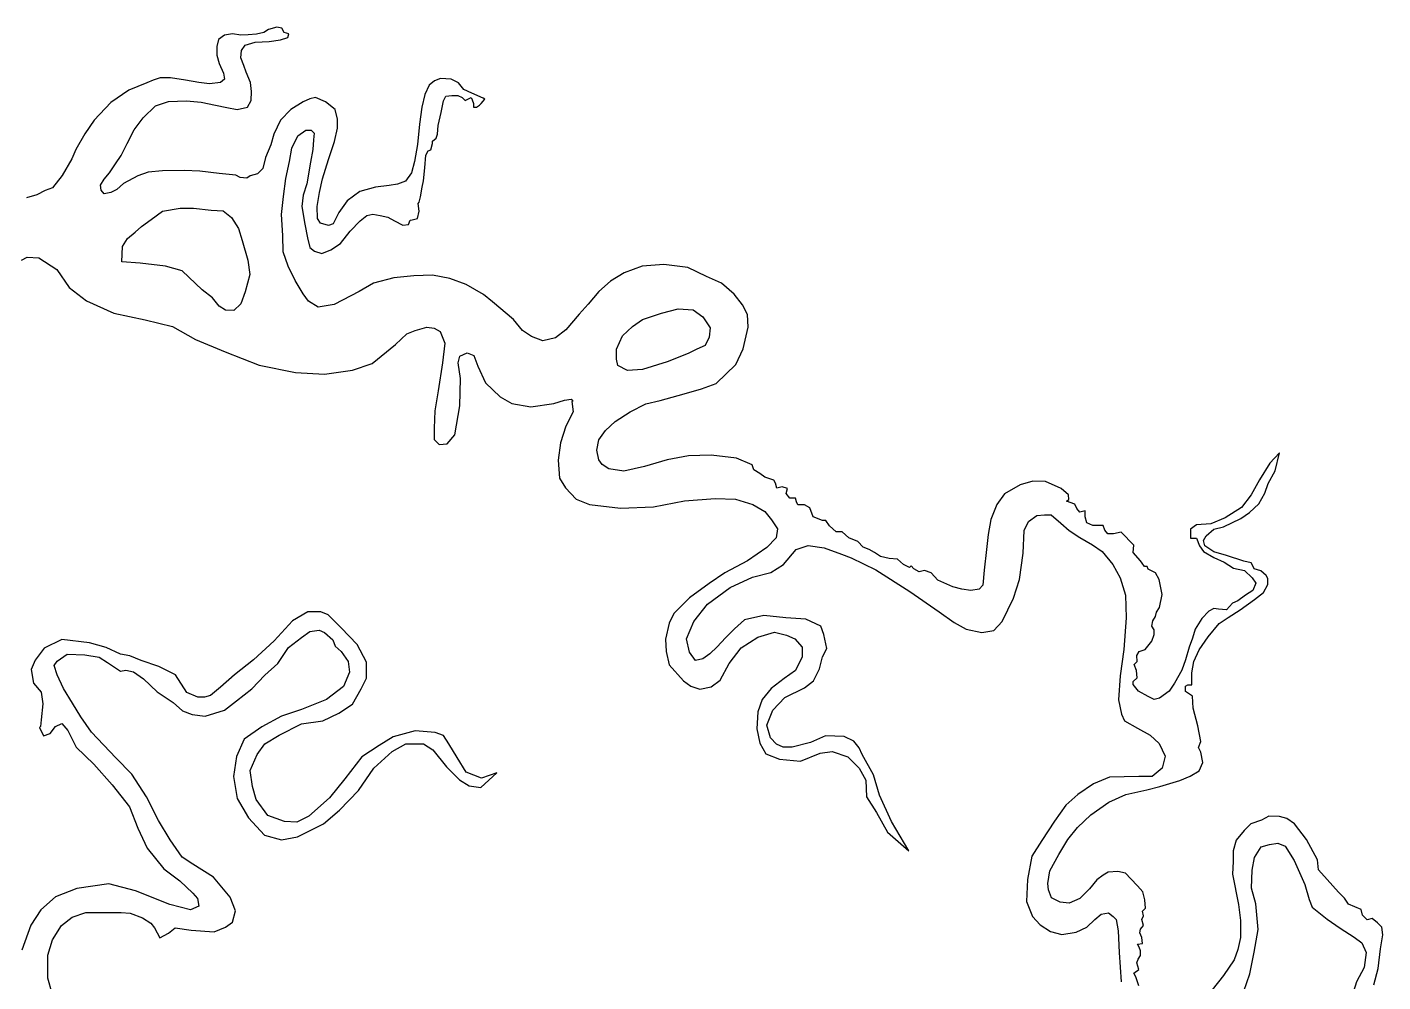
# Model space of a CAD drawing. Extents: x 283583 to 658922, y 889284 to 1241133.
# Drawn here: x 549008 to 553182, y 982117 to 985057 of the extents above; entities that cross this region are included whole.
import ezdxf

# ---------------------------------------------------------------- set-up
doc = ezdxf.new("R2010")
doc.units = 0
doc.header["$MEASUREMENT"] = 0
doc.layers.add('PUNTARENAS', color=7, linetype='Continuous')

msp = doc.modelspace()

# ---------------------------------------------------------------- linework, layer by layer
at = {"layer": 'PUNTARENAS', "color": 241}
for points in [[(552430.3, 982105.6), (552424.8, 982124.2), (552421.1, 982133.4), (552415.5, 982144.5), (552430.4, 982155.6), (552424.8, 982176), (552428.5, 982187.1), (552436, 982198.2), (552436, 982213), (552432.3, 982224.1), (552426.8, 982233.4), (552441.6, 982235.2), (552439.7, 982253.7), (552434.2, 982268.6), (552436.1, 982279.7), (552445.3, 982290.8), (552439.8, 982309.3), (552445.4, 982320.4), (552441.7, 982335.2), (552451, 982344.4), (552449.1, 982370.4), (552443.6, 982394.4), (552427, 982413), (552406.6, 982435.2), (552390, 982451.9), (552365.9, 982457.5), (552336.3, 982455.7), (552321.5, 982446.4), (552301.1, 982431.6), (552278.9, 982403.9), (552249.2, 982374.3), (552215.9, 982359.6), (552188.1, 982363.3), (552162.2, 982376.3), (552153, 982400.4), (552151.1, 982420.7), (552156.8, 982459.6), (552184.6, 982509.6), (552212.4, 982555.8), (552242.1, 982592.8), (552282.9, 982631.6), (552338.5, 982670.4), (552390.3, 982694.4), (552455.1, 982709.1), (552495.9, 982719.3), (552557, 982737.7), (552588.5, 982750.6), (552616.3, 982767.3), (552627.4, 982793.2), (552621.9, 982824.6), (552614.5, 982839.5), (552621.9, 982858), (552612.8, 982906.1), (552598, 982959.8), (552596.2, 982996.8), (552574, 983011.7), (552574, 983028.4), (552581.4, 983032), (552594.4, 983032), (552594.4, 983069.1), (552600, 983104.2), (552616.8, 983139.4), (552644.6, 983180.1), (552678, 983220.8), (552705.7, 983239.2), (552742.8, 983263.3), (552787.3, 983294.7), (552815.1, 983316.8), (552828.1, 983340.9), (552828.1, 983359.4), (552822.5, 983368.7), (552805.9, 983383.5), (552785.5, 983389.1), (552781.9, 983398.4), (552776.3, 983407.6), (552754.1, 983413.2), (552700.4, 983429.9), (552661.6, 983441.1), (552633.8, 983459.6), (552630.1, 983476.3), (552637.6, 983491.1), (552661.7, 983511.4), (552691.3, 983518.8), (552745, 983544.7), (552771, 983563.1), (552800.6, 983589), (552819.2, 983622.3), (552828.5, 983651.9), (552850.7, 983690.8), (552863.8, 983746.3), (552834.1, 983714.9), (552802.6, 983663.1), (552776.6, 983616.8), (552746.9, 983578), (552696.9, 983546.6), (552652.4, 983528.1), (552608, 983524.5), (552589.5, 983511.5), (552589.4, 983483.8), (552607.9, 983483.7), (552617.2, 983459.7), (552630.1, 983443), (552661.6, 983424.4), (552693, 983409.6), (552722.6, 983391), (552755.9, 983383.6), (552780, 983361.3), (552791, 983344.7), (552781.8, 983322.4), (552759.5, 983307.7), (552735.4, 983291), (552718.8, 983283.6), (552700.2, 983263.3), (552676.2, 983265.2), (552661.3, 983267.1), (552646.5, 983258.7), (552624.3, 983236.6), (552603.9, 983203.3), (552596.4, 983175.5), (552585.3, 983147.7), (552574.1, 983108.9), (552563, 983077.4), (552540.7, 983036.7), (552524, 983012.7), (552494.4, 982990.5), (552477.7, 982986.8), (552459.2, 982996.1), (552429.6, 983012.8), (552413, 983033.2), (552413, 983042.4), (552426, 983053.5), (552424.1, 983075.8), (552416.8, 983094.3), (552426, 983103.5), (552424.2, 983122), (552431.6, 983135), (552450.1, 983140.5), (552470.5, 983166.4), (552478, 983186.8), (552478, 983201.6), (552470.6, 983212.7), (552474.3, 983229.3), (552481.7, 983242.3), (552485.5, 983255.3), (552494.7, 983270.1), (552502.2, 983309.8), (552493, 983356.1), (552481.9, 983376.5), (552459.7, 983387.7), (552456, 983396.9), (552448.6, 983396.9), (552441.2, 983406.2), (552435.7, 983413.6), (552413.5, 983439.6), (552415.4, 983461.8), (552376.5, 983502.5), (552352.5, 983497), (552335.8, 983497), (552326.6, 983508.2), (552321, 983523), (552289.6, 983523), (552271.1, 983530.5), (552265.5, 983549), (552265.5, 983567.5), (552248.9, 983563.8), (552239.6, 983574.9), (552234.1, 983587.9), (552208.2, 983597.2), (552215.6, 983602.7), (552213.8, 983617.5), (552191.6, 983636.1), (552143.5, 983658.4), (552104.6, 983659.3), (552065.7, 983648.3), (552017.5, 983620.6), (551993.4, 983587.3), (551974.9, 983541), (551967.4, 983494.7), (551961.8, 983448.5), (551954.3, 983385.5), (551950.5, 983339.2), (551939.4, 983326.3), (551913.5, 983322.6), (551885.7, 983326.4), (551858, 983333.8), (551811.7, 983354.2), (551791.4, 983376.5), (551771, 983383.9), (551754.3, 983380.2), (551737.7, 983389.5), (551730.3, 983398.8), (551724.7, 983393.2), (551706.2, 983402.5), (551687.7, 983419.2), (551661.8, 983421.1), (551635.9, 983426.7), (551617.4, 983439.6), (551600.8, 983448.9), (551582.3, 983456.4), (551565.6, 983473), (551537.9, 983484.2), (551517.5, 983502.7), (551499, 983502.7), (551478.7, 983521.3), (551467.6, 983538), (551456.5, 983538), (551428.7, 983549.1), (551417.6, 983576.9), (551401, 983586.2), (551380.6, 983586.2), (551376.9, 983595.5), (551373.3, 983606.6), (551356.6, 983606.6), (551345.5, 983621.4), (551349.2, 983636.2), (551332.6, 983641.8), (551315.9, 983638.1), (551312.2, 983652.9), (551306.7, 983662.2), (551278.9, 983671.5), (551264.1, 983682.6), (551245.6, 983693.8), (551240.1, 983709.5), (551192, 983729.9), (551114.2, 983739.3), (551043.9, 983737.5), (550979.1, 983724.6), (550908.7, 983704.4), (550845.7, 983689.6), (550799.5, 983697.1), (550779.1, 983710.1), (550768, 983724.9), (550762.5, 983754.5), (550768.1, 983786), (550788.5, 983815.6), (550818.2, 983843.3), (550864.5, 983872.9), (550912.6, 983896.9), (550957.1, 983907.9), (551031.2, 983928.2), (551084.9, 983943), (551129.3, 983959.6), (551190.5, 984018.7), (551212.8, 984066.8), (551227.7, 984133.5), (551225.9, 984172.3), (551211.1, 984202), (551185.2, 984235.3), (551146.4, 984268.7), (551100.1, 984289.1), (551042.8, 984317), (550968.7, 984326.3), (550902.1, 984320.9), (550846.5, 984300.6), (550803.9, 984274.7), (550768.7, 984243.3), (550735.3, 984204.4), (550707.5, 984173), (550666.7, 984124.9), (550635.2, 984100.9), (550596.3, 984091.7), (550561.2, 984104.7), (550533.4, 984123.2), (550505.7, 984156.6), (550441, 984211.3), (550413.2, 984233.6), (550359.6, 984265.1), (550309.6, 984283.7), (550255.9, 984293), (550198.5, 984291.2), (550137.4, 984285.7), (550074.5, 984269.2), (550030, 984243.3), (549954, 984202.7), (549904, 984195.3), (549874.4, 984213.9), (549857.8, 984236.1), (549833.8, 984276.9), (549811.6, 984321.3), (549796.9, 984365.8), (549795.1, 984415.8), (549791.5, 984480.6), (549797.1, 984536.1), (549804.6, 984591.6), (549815.7, 984643.5), (549823.2, 984684.2), (549841.8, 984723), (549865.9, 984739.7), (549882.5, 984739.6), (549891.8, 984730.4), (549889.9, 984710), (549888, 984680.4), (549880.5, 984641.5), (549869.3, 984574.9), (549858.2, 984539.7), (549854.4, 984504.6), (549863.6, 984450.9), (549871, 984408.3), (549878.4, 984378.6), (549893.2, 984367.5), (549915.4, 984360.1), (549943.1, 984371.1), (549972.8, 984390.5), (550002.5, 984429.4), (550034, 984460.8), (550054.4, 984477.5), (550072.9, 984481.1), (550095.1, 984477.4), (550119.1, 984471.8), (550139.5, 984460.7), (550165.4, 984447.7), (550182.1, 984449.5), (550187.6, 984462.5), (550193.2, 984464.3), (550209.9, 984468), (550215.4, 984490.2), (550211.8, 984514.3), (550215.5, 984518), (550219.2, 984534.6), (550224.8, 984564.3), (550228.5, 984583.7), (550232.3, 984624.4), (550236, 984663.3), (550243.4, 984676.2), (550250.9, 984679.9), (550256.4, 984698.4), (550256.4, 984705.8), (550267.6, 984715.1), (550271.3, 984728), (550273.2, 984754), (550282.5, 984794.7), (550289.9, 984829.8), (550297.4, 984844.6), (550315.9, 984846.5), (550334.4, 984846.4), (550347.3, 984840.9), (550356.6, 984831.6), (550375.1, 984840.8), (550378.8, 984833.4), (550382.5, 984822.3), (550382.5, 984811.2), (550391.7, 984811.2), (550401, 984816.7), (550406.6, 984822.3), (550417.7, 984835.2), (550412.1, 984838.9), (550377, 984853.8), (550352.9, 984864.9), (550336.3, 984885.3), (550314.1, 984897.4), (550280.8, 984899.3), (550262.2, 984891.9), (550245.6, 984879), (550232.6, 984849.4), (550223.3, 984810.5), (550215.8, 984758.7), (550210.1, 984695.7), (550200.8, 984643.9), (550191.5, 984608.7), (550173, 984582.8), (550148.9, 984573.6), (550123, 984569.9), (550080.4, 984564.4), (550032.2, 984551.5), (549993.3, 984522), (549967.4, 984486.8), (549950.7, 984451.7), (549935.8, 984446.1), (549911.8, 984453.6), (549902.5, 984468.4), (549900.7, 984505.4), (549908.2, 984548), (549917.5, 984590.6), (549936.1, 984649.8), (549954.7, 984705.3), (549964, 984746), (549964, 984773.8), (549956.7, 984803.4), (549927.1, 984827.5), (549895.6, 984840.5), (549878.9, 984836.8), (549858.6, 984827.6), (549819.7, 984803.6), (549788.1, 984770.3), (549767.7, 984727.8), (549758.4, 984694.4), (549741.7, 984655.6), (549734.3, 984622.3), (549717.6, 984605.6), (549695.4, 984599.2), (549684.2, 984591.8), (549663.9, 984593.7), (549650.9, 984601.1), (549599.1, 984606.7), (549539.9, 984614.2), (549491.7, 984616.1), (549425.1, 984614.3), (549380.6, 984610.7), (549349.2, 984599.6), (549304.7, 984575.6), (549284.3, 984557.1), (549265.8, 984547.9), (549245.4, 984544.2), (549236.2, 984555.3), (549234.3, 984570.1), (549245.5, 984588.6), (549262.2, 984609), (549280.7, 984635.8), (549297.4, 984661.7), (549316, 984698.7), (549338.2, 984741.3), (549366, 984778.2), (549403.1, 984815.2), (549443.9, 984828.1), (549499.4, 984829.9), (549543.8, 984826.2), (549588.3, 984816.8), (549623.4, 984809.4), (549654.9, 984803.8), (549686.4, 984811.2), (549697.5, 984831.5), (549699.4, 984859.3), (549695.7, 984887.1), (549682.8, 984918.5), (549675.4, 984938.9), (549666.2, 984963), (549668.1, 984985.2), (549679.2, 985001.9), (549710.7, 985011.1), (549753.3, 985012.9), (549788.5, 985018.4), (549810.7, 985025.8), (549814.4, 985036.9), (549799.6, 985040.6), (549792.2, 985053.6), (549777.4, 985057.3), (549751.5, 985049.9), (549736.6, 985040.7), (549714.4, 985035.1), (549688.5, 985033.3), (549666.3, 985032.4), (549640.4, 985036.2), (549616.3, 985032.5), (549597.8, 985019.6), (549592.2, 984997.3), (549592.2, 984971.4), (549599.5, 984945.5), (549612.4, 984915.9), (549616.1, 984897.3), (549603.2, 984886.3), (549569.8, 984882.6), (549536.5, 984886.3), (549495.8, 984893.8), (549449.5, 984901.3), (549418, 984901.3), (549395.8, 984893.9), (549377.3, 984885.6), (549321.7, 984863.5), (549266.1, 984824.7), (549214.2, 984771), (549186.4, 984728.5), (549158.6, 984680.4), (549145.6, 984651.7), (549115.9, 984599.9), (549086.2, 984562.9), (549064, 984553.7), (549038.1, 984540.8), (549006.6, 984531.5)], [(548990.6, 984339.2), (549008.4, 984349.4), (549044, 984346.8), (549099.9, 984311.1), (549137.9, 984255.1), (549191.3, 984214.4), (549275.1, 984176.1), (549371.7, 984155.7), (549455.6, 984135.2), (549526.7, 984095.7), (549618.2, 984057.5), (549722.4, 984016.7), (549834.3, 983993.6), (549923.3, 983988.4), (550009.7, 984001), (550070.8, 984021.3), (550142, 984079.7), (550177.7, 984112.7), (550203.1, 984122.8), (550238.7, 984133), (550261.6, 984130.4), (550279.4, 984120.2), (550294.6, 984084.6), (550286.9, 984023.6), (550274.1, 983937.1), (550263.8, 983876.1), (550261.2, 983822.7), (550261.2, 983787.1), (550276.4, 983771.9), (550301.8, 983774.4), (550324.7, 983802.3), (550340.1, 983891.3), (550342.8, 983975.2), (550335.2, 984023.5), (550340.3, 984043.8), (550363.2, 984054), (550383.5, 984046.3), (550396.2, 984013.3), (550419, 983962.4), (550464.7, 983919.1), (550500.3, 983898.7), (550558.8, 983888.5), (550630, 983898.5), (550663, 983908.7), (550683.4, 983911.2), (550688.5, 983905.9), (550684.9, 983904.7), (550689.5, 983872.3), (550666.3, 983828.4), (550650, 983777.5), (550643, 983724.3), (550647.6, 983668.8), (550666, 983638.6), (550698.4, 983603.9), (550740, 983587.6), (550834.9, 983575.9), (550936.7, 983580.4), (551031.6, 983598.8), (551126.5, 983605.7), (551189, 983603.3), (551242.2, 983587), (551279.2, 983566.1), (551300, 983540.6), (551318.5, 983512.8), (551313.8, 983485.1), (551286, 983455), (551225.8, 983413.5), (551156.3, 983376.5), (551107.7, 983344.2), (551047.5, 983300.3), (550998.8, 983251.8), (550984.9, 983221.7), (550973.2, 983173.1), (550975.5, 983134.9), (550984.7, 983093.3), (551028.6, 983044.6), (551051.7, 983028.4), (551079.5, 983019.1), (551114.2, 983026), (551142, 983046.8), (551169.8, 983097.6), (551206.9, 983146.2), (551257.9, 983178.5), (551308.8, 983194.7), (551345.8, 983185.4), (551371.3, 983173.8), (551394.4, 983148.3), (551394.3, 983118.2), (551373.5, 983076.6), (551338.7, 983051.1), (551299.3, 983021.1), (551271.5, 982986.4), (551257.6, 982949.4), (551255.2, 982896.2), (551264.4, 982852.2), (551282.9, 982819.8), (551324.5, 982803.5), (551389.3, 982796.5), (551449.5, 982821.9), (551486.5, 982826.5), (551535.1, 982810.2), (551569.8, 982775.5), (551590.6, 982738.4), (551592.8, 982687.5), (551622.8, 982638.9), (551657.5, 982578.6), (551722.2, 982520.7), (551669.1, 982611), (551632.2, 982692.1), (551613.7, 982754.6), (551579.1, 982817.1), (551569.9, 982837.9), (551553.7, 982858.8), (551523.6, 982872.7), (551465.8, 982875.1), (551419.5, 982854.3), (551363.9, 982840.5), (551336.1, 982840.6), (551315.3, 982849.8), (551296.8, 982868.4), (551285.3, 982907.7), (551303.9, 982954), (551341, 982993.3), (551401.2, 983023.3), (551429, 983044.1), (551447.5, 983081.1), (551456.8, 983118.1), (551470.7, 983143.5), (551461.5, 983187.5), (551452.3, 983213), (551406.1, 983233.9), (551343.6, 983238.6), (551276.5, 983245.6), (551216.3, 983231.8), (551186.2, 983204.1), (551158.4, 983176.3), (551132.9, 983148.6), (551109.7, 983127.8), (551088.9, 983111.6), (551065.7, 983107), (551047.2, 983132.5), (551038, 983174.2), (551061.2, 983227.4), (551103, 983280.5), (551172.5, 983331.4), (551241.9, 983363.7), (551297.5, 983377.5), (551336.9, 983402.9), (551376.3, 983449.1), (551413.3, 983460.7), (551461.9, 983453.7), (551515, 983434.4), (551545.2, 983423.5), (551621.5, 983386.3), (551725.5, 983319.1), (551815.7, 983256.5), (551861.9, 983224), (551898.9, 983203.2), (551947.5, 983192.7), (551984.6, 983199.6), (552010.1, 983227.3), (552044.9, 983299), (552063.4, 983356.8), (552075.1, 983437.8), (552077.5, 983507.2), (552091.4, 983535), (552116.9, 983553.5), (552140.1, 983555.8), (552160.9, 983555.7), (552190.9, 983530.2), (552216.4, 983507.1), (552248.7, 983486.2), (552288.1, 983463), (552318.1, 983442.1), (552350.5, 983402.8), (552373.5, 983361.1), (552389.7, 983307.8), (552391.9, 983238.4), (552384.8, 983141.2), (552373.2, 983060.2), (552368.4, 982986.2), (552377.6, 982942.2), (552386.9, 982921.4), (552426.2, 982898.2), (552465.5, 982877.3), (552493.2, 982851.8), (552511.7, 982812.4), (552502.4, 982775.4), (552472.3, 982750), (552430.6, 982750.1), (552340.4, 982747.9), (552291.7, 982727.1), (552243.1, 982694.8), (552206, 982661.3), (552171.3, 982612.7), (552131.8, 982552.6), (552101.7, 982504), (552087.7, 982432.3), (552085.3, 982365.2), (552103.8, 982318.9), (552126.9, 982293.4), (552159.3, 982272.5), (552194, 982263.2), (552237.9, 982270.1), (552270.3, 982286.3), (552295.8, 982309.4), (552314.4, 982325.6), (552337.5, 982330.2), (552351.4, 982318.6), (552360.6, 982309.3), (552367.5, 982274.6), (552369.8, 982207.5), (552376.6, 982117.2)], [(549085.7, 982082.1), (549071.6, 982129.1), (549071.7, 982199.6), (549085.9, 982246.6), (549114.1, 982291.2), (549147.1, 982317), (549189.4, 982331), (549297.5, 982330.9), (549325.7, 982328.5), (549363.3, 982314.4), (549389.1, 982297.9), (549400.8, 982283.8), (549417.2, 982253.2), (549443.1, 982267.3), (549464.3, 982283.7), (549513.6, 982276.6), (549584.1, 982271.8), (549619.3, 982285.9), (549640.5, 982301.1), (549650, 982336.3), (549633.6, 982378.7), (549581.9, 982439.8), (549518.5, 982479.8), (549485.7, 982501), (549448.2, 982555.1), (549413, 982613.9), (549375.5, 982686.8), (549330.9, 982757.4), (549281.6, 982806.8), (549206.5, 982886.8), (549173.7, 982933.8), (549147.9, 982976.1), (549119.8, 983020.8), (549101, 983063.1), (549091.7, 983091.3), (549101.1, 983105.4), (549131.6, 983126.5), (549185.7, 983124.1), (549230.3, 983117), (549256.2, 983100.5), (549296.1, 983074.6), (549312.5, 983077), (549336, 983072.2), (549366.5, 983051), (549408.8, 983011), (549458.1, 982978.1), (549486.3, 982952.2), (549516.8, 982940.4), (549556.7, 982935.7), (549615.5, 982954.4), (549653.1, 982982.5), (549700.2, 983020.1), (549740.2, 983062.3), (549780.2, 983097.5), (549813.1, 983146.8), (549853.1, 983177.3), (549879, 983196.1), (549907.2, 983200.7), (549923.6, 983193.7), (549949.4, 983170.1), (549956.5, 983151.3), (549975.2, 983134.9), (549996.4, 983104.3), (550001, 983071.4), (549982.2, 983026.8), (549930.4, 982986.9), (549852.8, 982956.4), (549791.7, 982935.4), (549730.6, 982902.5), (549676.5, 982865), (549652.9, 982811), (549643.4, 982749.9), (549655.1, 982681.7), (549690.3, 982623), (549739.5, 982568.9), (549791.2, 982554.7), (549840.6, 982564), (549920.5, 982603.9), (549969.9, 982646.1), (550028.7, 982707.1), (550075.8, 982775.2), (550132.3, 982826.8), (550174.6, 982850.3), (550228.7, 982850.2), (550256.8, 982831.4), (550299.1, 982779.6), (550339, 982739.6), (550369.5, 982720.8), (550404.7, 982716), (550454.1, 982760.6), (550407.1, 982744.2), (550360.1, 982763.1), (550332, 982807.8), (550306.2, 982850.1), (550289.8, 982876), (550264, 982885.4), (550202.9, 982890.2), (550134.7, 982871.5), (550092.4, 982845.7), (550038.3, 982810.5), (549986.5, 982742.4), (549939.4, 982683.7), (549875.9, 982627.4), (549838.3, 982608.7), (549800.7, 982611.1), (549749, 982629.9), (549713.8, 982679.3), (549702.1, 982719.3), (549695.2, 982768.6), (549716.4, 982818), (549739.9, 982850.8), (549784.6, 982876.6), (549852.8, 982911.8), (549918.6, 982921.1), (549968, 982944.5), (550010.3, 982972.7), (550036.2, 983019.6), (550052.7, 983052.5), (550052.7, 983101.9), (550024.6, 983155.9), (549975.3, 983207.7), (549935.4, 983247.7), (549912, 983257.1), (549872, 983257.2), (549825, 983229), (549768.5, 983168), (549705, 983109.4), (549646.2, 983062.4), (549603.8, 983024.9), (549573.3, 982999.1), (549554.4, 982994.4), (549533.3, 982994.4), (549500.4, 983008.6), (549465.2, 983062.7), (549413.6, 983088.6), (549359.6, 983107.4), (549324.3, 983121.6), (549296.1, 983126.3), (549251.5, 983147.5), (549199.8, 983161.7), (549115.3, 983171.2), (549061.2, 983145.4), (549032.9, 983107.9), (549021.1, 983079.7), (549028.1, 983037.4), (549051.6, 983009.1), (549056.3, 982973.9), (549051.5, 982924.5), (549049.1, 982903.4), (549046.8, 982901.1), (549058.5, 982875.2), (549079.6, 982882.2), (549096.1, 982903.3), (549114.9, 982912.7), (549133.7, 982891.5), (549159.5, 982839.8), (549213.5, 982788.1), (549269.8, 982724.5), (549323.7, 982656.3), (549349.5, 982590.5), (549377.6, 982529.4), (549429.2, 982465.9), (549478.5, 982428.2), (549518.4, 982390.5), (549532.5, 982374.1), (549537.2, 982350.6), (549511.3, 982338.9), (549447.9, 982355.4), (549342.2, 982397.8), (549260, 982419.1), (549161.3, 982405.1), (549095.5, 982379.3), (549050.8, 982339.4), (549020.1, 982292.5), (548991.9, 982215)], [(553154.2, 982108.4), (553167.2, 982158.4), (553174.7, 982219.5), (553182.1, 982262), (553178.5, 982286.1), (553165.5, 982299.1), (553148.9, 982312.1), (553134.1, 982308.4), (553119.3, 982323.2), (553115.6, 982339.9), (553076.7, 982356.6), (553063.8, 982375.1), (553045.3, 982393.7), (553010.2, 982432.6), (552984.3, 982462.2), (552980.6, 982492.8), (552947.4, 982555.8), (552910.4, 982604), (552886.4, 982620.7), (552864.2, 982626.2), (552830.9, 982628.1), (552808.6, 982615.2), (552775.3, 982604.1), (552754.9, 982583.8), (552730.8, 982554.2), (552721.5, 982520.9), (552721.4, 982487.6), (552719.5, 982448.7), (552737.9, 982356.1), (552743.4, 982306.1), (552743.4, 982254.3), (552735.9, 982217.3), (552724.8, 982184.9), (552691.4, 982136.8), (552656.1, 982092.4)], [(552753.8, 982089), (552772.3, 982142.2), (552786.3, 982209.3), (552798, 982278.7), (552791.1, 982357.4), (552777.3, 982406), (552779.7, 982461.5), (552786.7, 982500.8), (552807.6, 982533.2), (552833, 982540.1), (552858.5, 982544.7), (552881.6, 982535.4), (552909.3, 982491.4), (552941.6, 982417.3), (552955.4, 982371), (552964.7, 982347.9), (553010.9, 982310.8), (553050.2, 982283), (553094.1, 982255.1), (553117.3, 982237.8), (553131.1, 982207.7), (553124.1, 982161.4), (553100.9, 982117.4), (553087, 982071.2)]]:
    msp.add_lwpolyline(points, dxfattribs=at)
for points in [[(549574.9, 984494), (549611.9, 984492), (549637.2, 984470.6), (549658.6, 984437.4), (549670.3, 984400.4), (549687.7, 984340), (549693.5, 984295.2), (549679.8, 984242.6), (549666.1, 984205.6), (549644.7, 984184.2), (549619.3, 984186.2), (549599.9, 984197.9), (549578.5, 984223.2), (549547.3, 984248.6), (549485.1, 984307.1), (549434.4, 984320.8), (549356.5, 984330.7), (549300, 984334.6), (549302, 984381.4), (549317.7, 984406.7), (549341.1, 984426.1), (549360.6, 984443.6), (549389.8, 984465), (549424.9, 984490.3), (549479.5, 984500), (549520.4, 984499.9)], [(551107.6, 984102.5), (551095.9, 984077.1), (551070.5, 984065.5), (551043.2, 984051.9), (550978.9, 984026.6), (550902.9, 984003.4), (550856.1, 983999.5), (550826.9, 984015.1), (550823.1, 984034.6), (550823.1, 984065.8), (550840.7, 984106.7), (550871.9, 984135.9), (550903.1, 984157.3), (550961.6, 984176.7), (551012.2, 984190.2), (551059, 984186.3), (551088.2, 984164.8), (551111.5, 984131.7)]]:
    msp.add_lwpolyline(points, close=True, dxfattribs=at)

doc.saveas('drawing.dxf')
